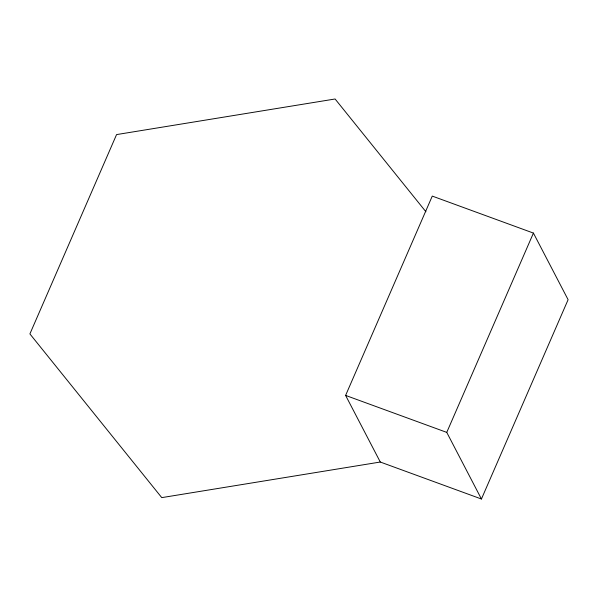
<?xml version="1.0" encoding="UTF-8"?>
<svg xmlns="http://www.w3.org/2000/svg" width="598" height="598" viewBox="0 0 598 598"><rect width="100%" height="100%" fill="white"/><g stroke="black" fill="none" stroke-linecap="round" stroke-linejoin="round"><path stroke-width="0.9" d="M380.291 462.03L345.607 395.413L432.272 196.092L533.423 233.078L568.1 299.695L481.435 499.009L380.291 462.03L161.759 497.626L29.9 333.908L116.565 134.587L335.089 98.991L425.925 211.774M481.435 499.009L446.758 432.391L533.423 233.078M345.607 395.413L446.758 432.391"/></g></svg>
